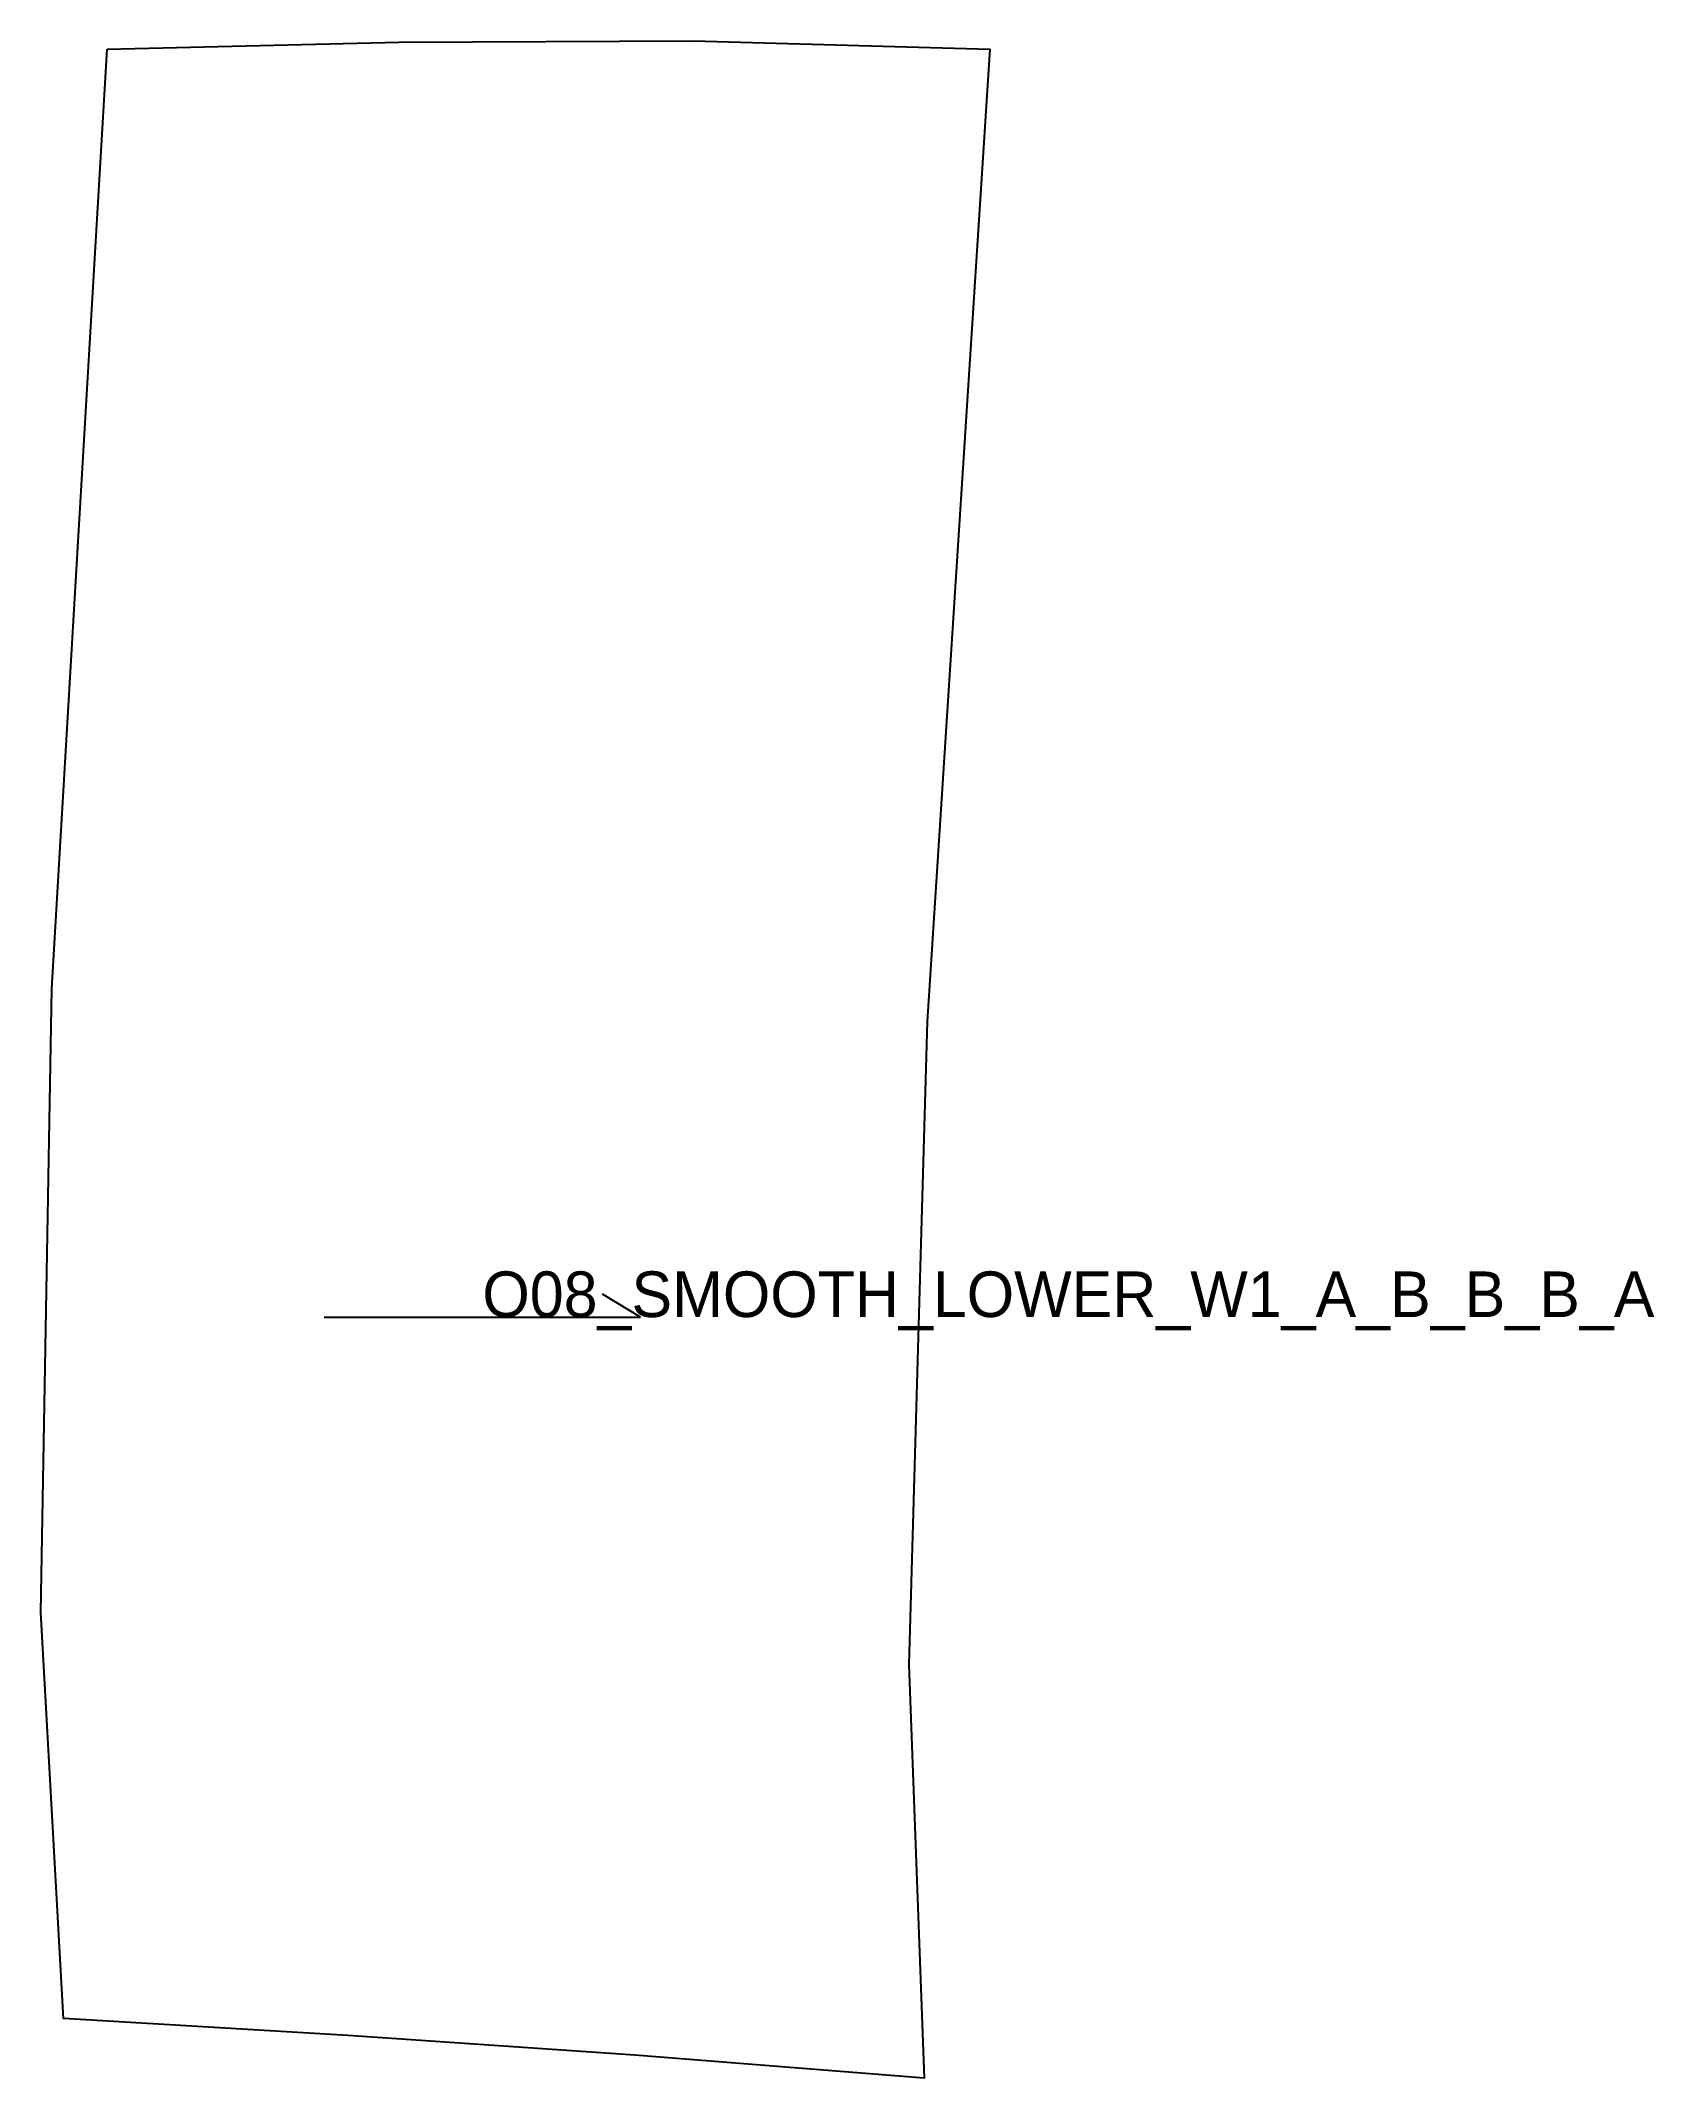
# Model space of a CAD drawing. Header units: millimetres. Extents: x -9 to 204, y -267 to 1.
import ezdxf

# ---------------------------------------------------------------- set-up
doc = ezdxf.new("R2010")
doc.units = ezdxf.units.MM
for name, color, linetype in [('CUT', 1, 'Continuous'), ('GRAIN', 3, 'Continuous'), ('LABEL', 7, 'Continuous'), ('SEW', 5, 'Continuous')]:
    doc.layers.add(name, color=color, linetype=linetype)

msp = doc.modelspace()

# ---------------------------------------------------------------- linework, layer by layer
at = {"layer": 'CUT'}
msp.add_lwpolyline([(0, 0), (38.37, 0.9), (77.14, 1.09), (116.2, 0), (107.94, -127.97), (105.5, -212.58), (107.55, -267.03), (69.46, -264), (31.67, -261.42), (-5.77, -259.17), (-8.76, -205.74), (-7.31, -123.69), (0, 0)], close=True, dxfattribs=at)
at = {"layer": 'GRAIN'}
for p, q in [((70.2, -166.86), (65.2, -163.86)), ((28.55, -166.86), (70.2, -166.86))]:
    msp.add_line(p, q, dxfattribs=at)
at = {"layer": 'SEW'}
msp.add_lwpolyline([(0, 0), (38.37, 0.9), (77.14, 1.09), (116.2, 0), (107.94, -127.97), (105.5, -212.58), (107.55, -267.03), (69.46, -264), (31.67, -261.42), (-5.77, -259.17), (-8.76, -205.74), (-7.31, -123.69)], close=True, dxfattribs=at)

# ---------------------------------------------------------------- texts
at = {"layer": 'LABEL'}
msp.add_text('O08_SMOOTH_LOWER_W1_A_B_B_B_A', height=6, dxfattribs=at).set_placement((49.38, -166.86))

doc.saveas('drawing.dxf')
